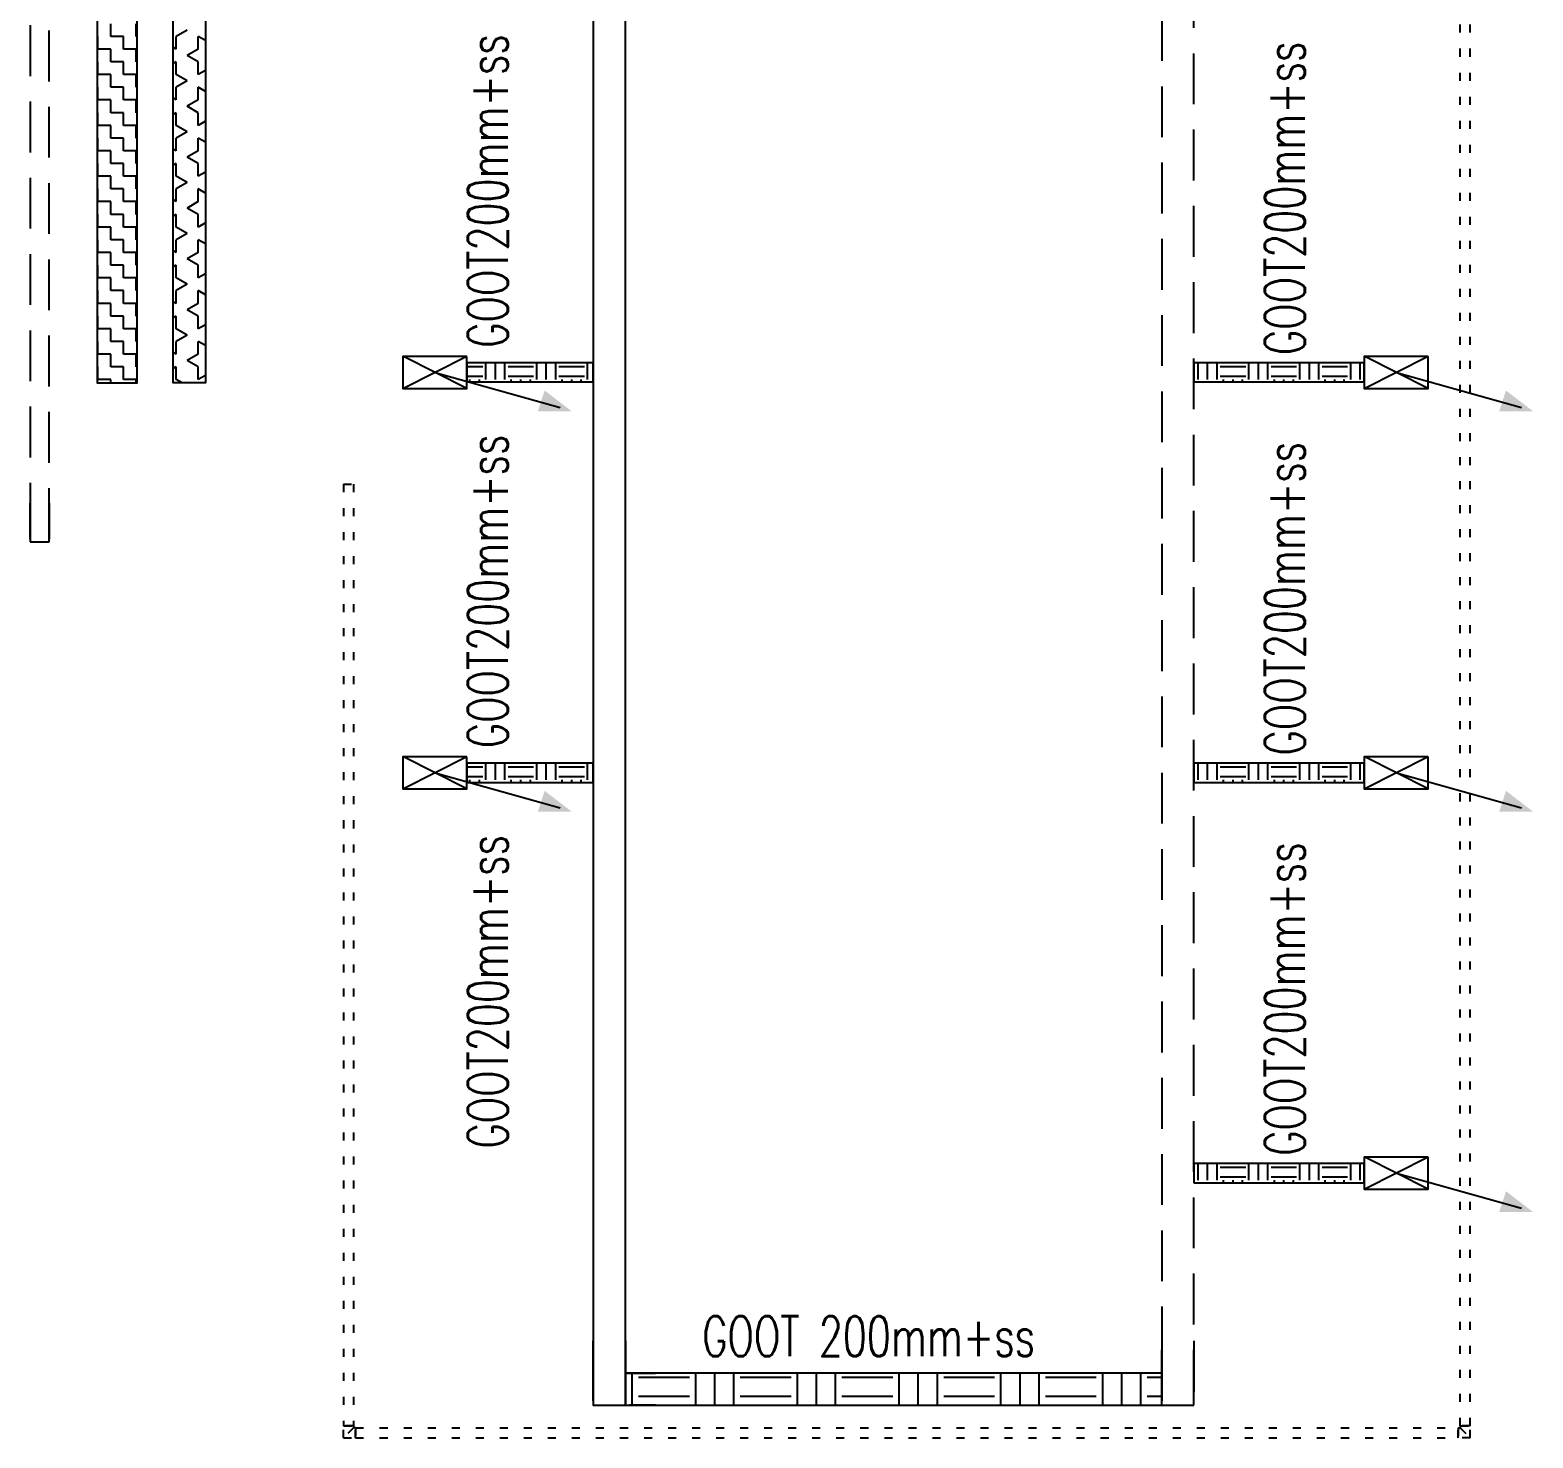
# Model space of a CAD drawing. Header units: millimetres. Extents: x -3262 to 109714, y 0 to 217318.
# Drawn here: x 57497 to 66877, y 162420 to 171212 of the extents above; entities that cross this region are included whole.
import ezdxf

# ---------------------------------------------------------------- set-up
doc = ezdxf.new("R2010")
doc.units = ezdxf.units.MM
doc.header["$LTSCALE"] = 100
doc.linetypes.add('HIDDEN2', pattern=[4.7625, 3.175, -1.5875])
doc.linetypes.add('SMALL_DASH', pattern=[1.5, 0.5, -1])
for name, color, linetype in [('ByLayer', 2, 'Continuous'), ('EL6131--_ENERGIEBEDR (1996)', 2, 'Continuous'), ('EL6131--_KG_D', 3, 'Continuous'), ('EL6131--_WG_D', 3, 'Continuous')]:
    doc.layers.add(name, color=color, linetype=linetype)
doc.styles.add('buro-018', font='BUROFONT.shx', dxfattribs={"height": 180})
doc.styles.add('ROMANS', font='ROMANS', dxfattribs={"width": 0.7})

# ---------------------------------------------------------------- blocks, each defined once
blk = doc.blocks.new('*X79')
at = {"color": 0}
for p, q in [((5501.4, 13652.5), (5701.4, 13652.5)), ((5556.2, 13295.3), (5556.2, 13612.8)), ((5675.3, 13295.3), (5675.3, 13612.8)), ((5501.4, 13255.6), (5701.4, 13255.6)), ((5501.4, 13136.6), (5701.4, 13136.6)), ((5501.4, 13017.5), (5701.4, 13017.5)), ((5556.2, 12660.3), (5556.2, 12977.8)), ((5675.3, 12660.3), (5675.3, 12977.8)), ((5501.4, 12620.6), (5701.4, 12620.6)), ((5501.4, 12501.6), (5701.4, 12501.6)), ((5501.4, 12382.5), (5701.4, 12382.5)), ((5556.2, 12025.3), (5556.2, 12342.8)), ((5675.3, 12025.3), (5675.3, 12342.8)), ((5501.4, 11985.6), (5701.4, 11985.6)), ((5501.4, 11866.6), (5701.4, 11866.6)), ((5501.4, 11747.5), (5701.4, 11747.5)), ((5556.2, 11390.3), (5556.2, 11707.8)), ((5675.3, 11390.3), (5675.3, 11707.8)), ((5501.4, 11350.6), (5701.4, 11350.6)), ((5501.4, 11231.6), (5701.4, 11231.6)), ((5501.4, 11112.5), (5701.4, 11112.5)), ((5556.2, 10755.3), (5556.2, 11072.8)), ((5675.3, 10755.3), (5675.3, 11072.8)), ((5501.4, 10715.6), (5701.4, 10715.6)), ((5501.4, 10596.6), (5701.4, 10596.6)), ((5501.4, 10477.5), (5701.4, 10477.5)), ((5556.2, 10346.2), (5556.2, 10437.8)), ((5675.3, 10346.2), (5675.3, 10437.8))]:
    blk.add_line(p, q, dxfattribs=at)
blk = doc.blocks.new('NV-1')
at = {"layer": 'ByLayer'}
for p, q in [((0, 4), (7.91, 0)), ((0, 0), (7.91, 4))]:
    blk.add_line(p, q, dxfattribs=at)
blk.add_lwpolyline([(0, 0), (8, 0), (8, 4), (0, 4)], close=True, dxfattribs=at)
blk = doc.blocks.new('PIJL-UIT')
at = {"layer": 'ByLayer', "color": 2}
blk.add_line((0, 0), (2.92, 10.41), dxfattribs=at)
blk.add_solid([(3.23, 11.35), (1.51, 9.11), (3.24, 8.54)], dxfattribs=at)
blk = doc.blocks.new('*X83')
at = {"color": 0}
for p, q in [((11891.4, 14664.5), (11906.2, 14664.5)), ((11926.1, 14585.2), (11926.1, 14683.7)), ((11985.6, 14585.2), (11985.6, 14683.7)), ((11891.4, 14605), (11906.2, 14605)), ((11906.2, 14565.3), (12011.4, 14565.3)), ((11906.2, 14505.8), (12011.4, 14505.8)), ((11906.2, 14446.2), (12011.4, 14446.2)), ((11891.4, 14406.6), (11906.2, 14406.6)), ((11926.1, 14267.7), (11926.1, 14426.4)), ((11985.6, 14267.7), (11985.6, 14426.4)), ((11891.4, 14347), (11906.2, 14347)), ((11891.4, 14287.5), (11906.2, 14287.5)), ((11906.2, 14247.8), (12011.4, 14247.8)), ((11906.2, 14188.3), (12011.4, 14188.3)), ((11891.4, 14089.1), (11906.2, 14089.1)), ((11906.2, 14128.8), (12011.4, 14128.8)), ((11926.1, 13950.2), (11926.1, 14108.9)), ((11985.6, 13950.2), (11985.6, 14108.9)), ((11891.4, 14029.5), (11906.2, 14029.5)), ((11891.4, 13970), (11906.2, 13970)), ((11906.2, 13930.3), (12011.4, 13930.3))]:
    blk.add_line(p, q, dxfattribs=at)
blk = doc.blocks.new('*X84')
at = {"color": 0}
for p, q in [((11926.1, 10140.2), (11926.1, 10146.2)), ((11985.6, 10140.2), (11985.6, 10146.2)), ((11906.2, 10120.3), (12011.4, 10120.3)), ((11906.2, 10060.8), (12011.4, 10060.8)), ((11891.4, 9961.6), (11906.2, 9961.6)), ((11906.2, 10001.2), (12011.4, 10001.2)), ((11926.1, 9822.7), (11926.1, 9981.4)), ((11985.6, 9822.7), (11985.6, 9981.4)), ((11891.4, 9902), (11906.2, 9902)), ((11891.4, 9842.5), (11906.2, 9842.5)), ((11906.2, 9802.8), (12011.4, 9802.8)), ((11906.2, 9743.3), (12011.4, 9743.3)), ((11906.2, 9683.8), (12011.4, 9683.8)), ((11926.1, 9505.2), (11926.1, 9663.9)), ((11985.6, 9505.2), (11985.6, 9663.9)), ((11891.4, 9644.1), (11906.2, 9644.1)), ((11891.4, 9584.5), (11906.2, 9584.5)), ((11891.4, 9525), (11906.2, 9525)), ((11906.2, 9485.3), (12011.4, 9485.3)), ((11906.2, 9425.8), (12011.4, 9425.8)), ((11891.4, 9326.6), (11906.2, 9326.6)), ((11906.2, 9366.2), (12011.4, 9366.2)), ((11926.1, 9187.7), (11926.1, 9346.4)), ((11985.6, 9187.7), (11985.6, 9346.4)), ((11891.4, 9267), (11906.2, 9267)), ((11891.4, 9207.5), (11906.2, 9207.5)), ((11906.2, 9167.8), (12011.4, 9167.8)), ((11906.2, 9108.3), (12011.4, 9108.3))]:
    blk.add_line(p, q, dxfattribs=at)
blk = doc.blocks.new('*X109')
at = {"color": 0}
for p, q in [((11906.2, 16986.2), (11985.6, 16986.2)), ((11906.2, 16906.9), (11906.2, 16986.2)), ((11985.6, 16986.2), (11985.6, 16991.7)), ((12065, 16986.2), (12144.4, 16986.2)), ((12065, 16906.9), (12065, 16986.2)), ((12144.4, 16986.2), (12144.4, 16991.7)), ((12223.8, 16986.2), (12303.1, 16986.2)), ((12223.8, 16906.9), (12223.8, 16986.2)), ((12303.1, 16986.2), (12303.1, 16991.7)), ((12382.5, 16986.2), (12461.9, 16986.2)), ((12382.5, 16906.9), (12382.5, 16986.2)), ((12461.9, 16986.2), (12461.9, 16991.7)), ((12541.2, 16986.2), (12620.6, 16986.2)), ((12541.2, 16906.9), (12541.2, 16986.2)), ((12620.6, 16986.2), (12620.6, 16991.7)), ((12700, 16986.2), (12779.4, 16986.2)), ((12700, 16906.9), (12700, 16986.2)), ((12779.4, 16986.2), (12779.4, 16991.7)), ((12858.8, 16986.2), (12938.1, 16986.2)), ((12858.8, 16906.9), (12858.8, 16986.2)), ((12938.1, 16986.2), (12938.1, 16991.7)), ((13017.5, 16986.2), (13096.9, 16986.2)), ((13017.5, 16906.9), (13017.5, 16986.2)), ((13096.9, 16986.2), (13096.9, 16991.7)), ((13176.2, 16986.2), (13255.6, 16986.2)), ((13176.2, 16906.9), (13176.2, 16986.2)), ((13255.6, 16986.2), (13255.6, 16991.7)), ((13335, 16986.2), (13414.4, 16986.2)), ((13335, 16906.9), (13335, 16986.2)), ((13414.4, 16986.2), (13414.4, 16991.7)), ((13493.8, 16986.2), (13573.1, 16986.2)), ((13493.8, 16906.9), (13493.8, 16986.2)), ((13573.1, 16986.2), (13573.1, 16991.7)), ((13652.5, 16986.2), (13731.9, 16986.2)), ((13652.5, 16906.9), (13652.5, 16986.2)), ((13731.9, 16986.2), (13731.9, 16991.7)), ((13811.2, 16986.2), (13890.6, 16986.2)), ((13811.2, 16906.9), (13811.2, 16986.2)), ((13890.6, 16986.2), (13890.6, 16991.7)), ((13970, 16986.2), (14049.4, 16986.2)), ((13970, 16906.9), (13970, 16986.2)), ((14049.4, 16986.2), (14049.4, 16991.7)), ((11885.1, 16906.9), (11906.2, 16906.9)), ((11985.6, 16906.9), (12065, 16906.9)), ((11985.6, 16827.5), (11985.6, 16906.9)), ((12144.4, 16906.9), (12223.8, 16906.9)), ((12144.4, 16827.5), (12144.4, 16906.9)), ((12303.1, 16906.9), (12382.5, 16906.9)), ((12303.1, 16827.5), (12303.1, 16906.9)), ((12461.9, 16906.9), (12541.2, 16906.9)), ((12461.9, 16827.5), (12461.9, 16906.9)), ((12620.6, 16906.9), (12700, 16906.9)), ((12620.6, 16827.5), (12620.6, 16906.9)), ((12779.4, 16906.9), (12858.8, 16906.9)), ((12779.4, 16827.5), (12779.4, 16906.9)), ((12938.1, 16906.9), (13017.5, 16906.9)), ((12938.1, 16827.5), (12938.1, 16906.9)), ((13096.9, 16906.9), (13176.2, 16906.9)), ((13096.9, 16827.5), (13096.9, 16906.9)), ((13255.6, 16906.9), (13335, 16906.9)), ((13255.6, 16827.5), (13255.6, 16906.9)), ((13414.4, 16906.9), (13493.8, 16906.9)), ((13414.4, 16827.5), (13414.4, 16906.9)), ((13573.1, 16906.9), (13652.5, 16906.9)), ((13573.1, 16827.5), (13573.1, 16906.9)), ((13731.9, 16906.9), (13811.2, 16906.9)), ((13731.9, 16827.5), (13731.9, 16906.9)), ((13890.6, 16906.9), (13970, 16906.9)), ((13890.6, 16827.5), (13890.6, 16906.9)), ((14049.4, 16906.9), (14128.8, 16906.9)), ((14049.4, 16827.5), (14049.4, 16906.9)), ((11906.2, 16827.5), (11985.6, 16827.5)), ((11906.2, 16748.1), (11906.2, 16827.5)), ((12065, 16827.5), (12144.4, 16827.5)), ((12065, 16748.1), (12065, 16827.5)), ((12223.8, 16827.5), (12303.1, 16827.5)), ((12223.8, 16748.1), (12223.8, 16827.5)), ((12382.5, 16827.5), (12461.9, 16827.5)), ((12382.5, 16748.1), (12382.5, 16827.5)), ((12541.2, 16827.5), (12620.6, 16827.5)), ((12541.2, 16748.1), (12541.2, 16827.5)), ((12700, 16827.5), (12779.4, 16827.5)), ((12700, 16748.1), (12700, 16827.5)), ((12858.8, 16827.5), (12938.1, 16827.5)), ((12858.8, 16748.1), (12858.8, 16827.5)), ((13017.5, 16827.5), (13096.9, 16827.5)), ((13017.5, 16748.1), (13017.5, 16827.5)), ((13176.2, 16827.5), (13255.6, 16827.5)), ((13176.2, 16748.1), (13176.2, 16827.5)), ((13335, 16827.5), (13414.4, 16827.5)), ((13335, 16748.1), (13335, 16827.5)), ((13493.8, 16827.5), (13573.1, 16827.5)), ((13493.8, 16748.1), (13493.8, 16827.5)), ((13652.5, 16827.5), (13731.9, 16827.5)), ((13652.5, 16748.1), (13652.5, 16827.5)), ((13811.2, 16827.5), (13890.6, 16827.5)), ((13811.2, 16748.1), (13811.2, 16827.5)), ((13970, 16827.5), (14049.4, 16827.5)), ((13970, 16748.1), (13970, 16827.5)), ((11885.1, 16748.1), (11906.2, 16748.1)), ((11985.6, 16748.1), (12065, 16748.1)), ((11985.6, 16741.7), (11985.6, 16748.1)), ((12144.4, 16748.1), (12223.8, 16748.1)), ((12144.4, 16741.7), (12144.4, 16748.1)), ((12303.1, 16748.1), (12382.5, 16748.1)), ((12303.1, 16741.7), (12303.1, 16748.1)), ((12461.9, 16748.1), (12541.2, 16748.1)), ((12461.9, 16741.7), (12461.9, 16748.1)), ((12620.6, 16748.1), (12700, 16748.1)), ((12620.6, 16741.7), (12620.6, 16748.1)), ((12779.4, 16748.1), (12858.8, 16748.1)), ((12779.4, 16741.7), (12779.4, 16748.1)), ((12938.1, 16748.1), (13017.5, 16748.1)), ((12938.1, 16741.7), (12938.1, 16748.1)), ((13096.9, 16748.1), (13176.2, 16748.1)), ((13096.9, 16741.7), (13096.9, 16748.1)), ((13255.6, 16748.1), (13335, 16748.1)), ((13255.6, 16741.7), (13255.6, 16748.1)), ((13414.4, 16748.1), (13493.8, 16748.1)), ((13414.4, 16741.7), (13414.4, 16748.1)), ((13573.1, 16748.1), (13652.5, 16748.1)), ((13573.1, 16741.7), (13573.1, 16748.1)), ((13731.9, 16748.1), (13811.2, 16748.1)), ((13731.9, 16741.7), (13731.9, 16748.1)), ((13890.6, 16748.1), (13970, 16748.1)), ((13890.6, 16741.7), (13890.6, 16748.1)), ((14049.4, 16748.1), (14128.8, 16748.1)), ((14049.4, 16741.7), (14049.4, 16748.1))]:
    blk.add_line(p, q, dxfattribs=at)
blk = doc.blocks.new('*X110')
at = {"color": 0}
for p, q in [((11985.6, 16497.8), (11975.1, 16516.1)), ((12065, 16497.8), (12075.6, 16516.1)), ((12303.1, 16497.8), (12292.6, 16516.1)), ((12382.5, 16497.8), (12393.1, 16516.1)), ((12620.6, 16497.8), (12610, 16516.1)), ((12700, 16497.8), (12710.6, 16516.1)), ((12938.1, 16497.8), (12927.5, 16516.1)), ((13017.5, 16497.8), (13028.1, 16516.1)), ((13255.6, 16497.8), (13245, 16516.2)), ((13335, 16497.8), (13345.6, 16516.2)), ((13573.1, 16497.8), (13562.5, 16516.2)), ((13652.5, 16497.8), (13663.1, 16516.2)), ((13890.6, 16497.8), (13880, 16516.2)), ((13970, 16497.8), (13980.7, 16516.2)), ((11885.1, 16461.1), (11906.2, 16497.8)), ((11906.2, 16497.8), (11985.6, 16497.8)), ((11985.6, 16360.3), (12025.3, 16429)), ((12065, 16360.3), (12025.3, 16429)), ((12065, 16497.8), (12144.4, 16497.8)), ((12184.1, 16429), (12144.4, 16497.8)), ((12184.1, 16429), (12223.7, 16497.8)), ((12223.7, 16497.8), (12303.1, 16497.8)), ((12303.1, 16360.3), (12342.8, 16429)), ((12382.5, 16360.3), (12342.8, 16429)), ((12382.5, 16497.8), (12461.9, 16497.8)), ((12501.6, 16429), (12461.9, 16497.8)), ((12501.6, 16429), (12541.2, 16497.8)), ((12541.2, 16497.8), (12620.6, 16497.8)), ((12620.6, 16360.3), (12660.3, 16429)), ((12700, 16360.3), (12660.3, 16429)), ((12700, 16497.8), (12779.4, 16497.8)), ((12819.1, 16429), (12779.4, 16497.8)), ((12819.1, 16429), (12858.7, 16497.8)), ((12858.7, 16497.8), (12938.1, 16497.8)), ((12938.1, 16360.3), (12977.8, 16429)), ((13017.5, 16360.3), (12977.8, 16429)), ((13017.5, 16497.8), (13096.9, 16497.8)), ((13136.6, 16429), (13096.9, 16497.8)), ((13136.6, 16429), (13176.2, 16497.8)), ((13176.2, 16497.8), (13255.6, 16497.8)), ((13255.6, 16360.3), (13295.3, 16429)), ((13335, 16360.3), (13295.3, 16429)), ((13335, 16497.8), (13414.4, 16497.8)), ((13454.1, 16429), (13414.4, 16497.8)), ((13454.1, 16429), (13493.7, 16497.8)), ((13493.7, 16497.8), (13573.1, 16497.8)), ((13573.1, 16360.3), (13612.8, 16429)), ((13652.5, 16360.3), (13612.8, 16429)), ((13652.5, 16497.8), (13731.9, 16497.8)), ((13771.6, 16429), (13731.9, 16497.8)), ((13771.6, 16429), (13811.2, 16497.8)), ((13811.2, 16497.8), (13890.6, 16497.8)), ((13890.6, 16360.3), (13930.3, 16429)), ((13970, 16360.3), (13930.3, 16429)), ((13970, 16497.8), (14049.4, 16497.8)), ((14089.1, 16429), (14049.4, 16497.8)), ((11906.2, 16360.3), (11985.6, 16360.3)), ((11931.8, 16316.1), (11906.2, 16360.3)), ((12065, 16360.3), (12144.4, 16360.3)), ((12118.8, 16316.1), (12144.4, 16360.3)), ((12249.3, 16316.1), (12223.7, 16360.3)), ((12223.7, 16360.3), (12303.1, 16360.3)), ((12382.5, 16360.3), (12461.9, 16360.3)), ((12436.3, 16316.1), (12461.9, 16360.3)), ((12541.2, 16360.3), (12620.6, 16360.3)), ((12566.8, 16316.1), (12541.2, 16360.3)), ((12700, 16360.3), (12779.4, 16360.3)), ((12753.8, 16316.1), (12779.4, 16360.3)), ((12884.3, 16316.1), (12858.7, 16360.3)), ((12858.7, 16360.3), (12938.1, 16360.3)), ((13017.5, 16360.3), (13096.9, 16360.3)), ((13071.3, 16316.1), (13096.9, 16360.3)), ((13176.2, 16360.3), (13255.6, 16360.3)), ((13201.8, 16316.1), (13176.2, 16360.3)), ((13335, 16360.3), (13414.4, 16360.3)), ((13388.8, 16316.1), (13414.4, 16360.3)), ((13519.3, 16316.1), (13493.7, 16360.3)), ((13493.7, 16360.3), (13573.1, 16360.3)), ((13652.5, 16360.3), (13731.9, 16360.3)), ((13706.3, 16316.1), (13731.9, 16360.3)), ((13811.2, 16360.3), (13890.6, 16360.3)), ((13836.8, 16316.1), (13811.2, 16360.3)), ((13970, 16360.3), (14049.4, 16360.3)), ((14023.8, 16316.1), (14049.4, 16360.3))]:
    blk.add_line(p, q, dxfattribs=at)
blk = doc.blocks.new('*U123')
at = {"color": 0, "linetype": 'SMALL_DASH'}
for p, q in [((0, 31.5, -2700), (5881.4, 31.5, -2700)), ((0, -31.5, -2700), (0, 31.5, -2700)), ((5881.4, -31.5, -2700), (5881.4, 31.5, -2700)), ((0, -31.5, -2700), (5881.4, -31.5, -2700))]:
    blk.add_line(p, q, dxfattribs=at)
at = {"color": 1, "style": 'buro-018'}
for tag in ['CODE', 'SECTIONCODE', 'POSITIONCODE']:
    blk.add_attdef(tag, (59485.1, 168376.9, 2700), '', height=1.8, dxfattribs=at)
blk = doc.blocks.new('*U122')
at = {"color": 0, "linetype": 'SMALL_DASH'}
for p, q in [((-43.8, 31.5, -2700), (-31.5, 31.5, -2700)), ((-43.8, 31.5, -2700), (-43.8, -31.5, -2700)), ((-31.5, 43.8, -2700), (-31.5, 31.5, -2700)), ((-31.5, 43.8, -2700), (31.5, 43.8, -2700)), ((-31.5, 31.5, -2700), (31.5, -31.5, -2700)), ((31.5, -31.5, -2700), (31.5, 43.8, -2700)), ((31.5, -31.5, -2700), (-43.8, -31.5, -2700))]:
    blk.add_line(p, q, dxfattribs=at)
at = {"color": 1, "style": 'buro-018'}
for tag in ['CODE', 'SECTIONCODE', 'POSITIONCODE']:
    blk.add_attdef(tag, (59485.1, 162451.7, 2700), '', height=1.8, dxfattribs=at)
blk = doc.blocks.new('*U125')
at = {"color": 0, "linetype": 'SMALL_DASH'}
for p, q in [((0, 31.5, -2700), (6880.6, 31.5, -2700)), ((0, -31.5, -2700), (0, 31.5, -2700)), ((6880.6, -31.5, -2700), (6880.6, 31.5, -2700)), ((0, -31.5, -2700), (6880.6, -31.5, -2700))]:
    blk.add_line(p, q, dxfattribs=at)
at = {"color": 1, "style": 'buro-018'}
for tag in ['CODE', 'SECTIONCODE', 'POSITIONCODE']:
    blk.add_attdef(tag, (59528.9, 162451.7, 2700), '', height=1.8, dxfattribs=at)
blk = doc.blocks.new('*U124')
at = {"color": 0, "linetype": 'SMALL_DASH'}
for p, q in [((-43.8, 31.5, -2700), (-31.5, 31.5, -2700)), ((-43.8, 31.5, -2700), (-43.8, -31.5, -2700)), ((-31.5, 43.8, -2700), (-31.5, 31.5, -2700)), ((-31.5, 43.8, -2700), (31.5, 43.8, -2700)), ((-31.5, 31.5, -2700), (31.5, -31.5, -2700)), ((31.5, -31.5, -2700), (31.5, 43.8, -2700)), ((31.5, -31.5, -2700), (-43.8, -31.5, -2700))]:
    blk.add_line(p, q, dxfattribs=at)
at = {"color": 1, "style": 'buro-018'}
for tag in ['CODE', 'SECTIONCODE', 'POSITIONCODE']:
    blk.add_attdef(tag, (66453.3, 162451.7, 2700), '', height=1.8, dxfattribs=at)
blk = doc.blocks.new('*U128')
at = {"color": 0, "linetype": 'SMALL_DASH'}
for p, q in [((0, 31.5, -2700), (10379.2, 31.5, -2700)), ((0, -31.5, -2700), (0, 31.5, -2700)), ((10379.2, -31.5, -2700), (10379.2, 31.5, -2700)), ((0, -31.5, -2700), (10379.2, -31.5, -2700))]:
    blk.add_line(p, q, dxfattribs=at)
at = {"color": 1, "style": 'buro-018'}
for tag in ['CODE', 'SECTIONCODE', 'POSITIONCODE']:
    blk.add_attdef(tag, (66453.3, 162495.5, 2700), '', height=1.8, dxfattribs=at)

msp = doc.modelspace()

# ---------------------------------------------------------------- linework, layer by layer
at = {"layer": 'EL6131--_ENERGIEBEDR (1996)'}
msp.add_lwpolyline([(58165.4, 186158.4), (58165.4, 189374.1), (59863.4, 189374.1), (59863.4, 189778.6), (58165.4, 189778.6), (58165.4, 191685.4), (58165.4, 206921.1), (57907.1, 206921.1), (57915.4, 191485.4), (57915.4, 169007.8), (58165.4, 169007.8)], close=True, dxfattribs=at)
at = {"layer": 'EL6131--_ENERGIEBEDR (1996)', "color": 2, "linetype": 'Continuous'}
msp.add_lwpolyline([(58165.4, 194551.8), (58391, 194551.8), (58391, 206921.1), (58591, 206921.1), (58591, 192035.7), (58591, 190178.6), (59665.6, 190178.6), (59665.6, 190897.4), (59969, 190897.4), (59969, 189928.6), (58591, 189928.6), (58591, 169007.8), (58391, 169007.8), (58391, 169087.2), (58391, 169287.2), (58390.6, 173234.2), (58165.4, 173234.2), (58165.4, 173354.2), (58390.6, 173354.2), (58388.7, 194351.8), (58165.4, 194351.8), (58165.3, 194551.8)], dxfattribs=at)
at = {"layer": 'EL6131--_ENERGIEBEDR (1996)', "color": 2, "linetype": 'HIDDEN2'}
for points in [[(57496.9, 168033.6), (57496.9, 168257.9), (57496.9, 168016.7), (57616.9, 168016.7), (57616.9, 168257.9), (57616.9, 168033.6), (57616.9, 183624.1), (57496.9, 183624.1)], [(64560.9, 162652.4), (64560.9, 163026.2), (64560.9, 162624.1), (64760.9, 162624.1), (64760.9, 163026.2), (64760.9, 162652.4), (64760.9, 181814), (64560.9, 181814)]]:
    msp.add_lwpolyline(points, close=True, dxfattribs=at)
at = {"layer": 'EL6131--_ENERGIEBEDR (1996)', "color": 2, "linetype": 'Continuous'}
for points in [[(60223.4, 169014.1), (61012.4, 169014.1), (61012.4, 169134.1), (60223.4, 169134.1)], [(64760.9, 169014.1), (65823.4, 169014.1), (65823.4, 169134.1), (64760.9, 169134.1)], [(60223.4, 166514.1), (61012.4, 166514.1), (61012.4, 166634.1), (60223.4, 166634.1)], [(64760.9, 166514.1), (65823.4, 166514.1), (65823.4, 166634.1), (64760.9, 166634.1)], [(64760.9, 164014.1), (65823.4, 164014.1), (65823.4, 164134.1), (64760.9, 164134.1)], [(61212.4, 162824.1), (61399.5, 162824.1), (61212.4, 162824.1), (61212.4, 162624.1), (61399.5, 162624.1), (61237.3, 162624.1), (64560.9, 162624.1), (64560.9, 162824.1)]]:
    msp.add_lwpolyline(points, close=True, dxfattribs=at)
at = {"layer": 'EL6131--_KG_D', "linetype": 'Continuous'}
msp.add_lwpolyline([(61012.4, 162652.4), (61012.4, 163026.2), (61012.4, 162624.1), (61212.4, 162624.1), (61212.4, 163026.2), (61212.4, 162652.4), (61212.4, 181814), (61012.4, 181814)], close=True, dxfattribs=at)

# ---------------------------------------------------------------- block references
at = {"layer": 'EL6131--_ENERGIEBEDR (1996)', "color": 1, "linetype": 'Continuous', "rotation": 90}
for name, p in [('*X109', (74907.1, 157122.7)), ('*X110', (74907.1, 157122.7)), ('*X83', (74907.1, 157122.7)), ('*X84', (74907.1, 157122.7)), ('*X83', (74907.1, 154622.7)), ('*X84', (74907.1, 154622.7)), ('*X84', (74907.1, 152122.7)), ('*X79', (74907.1, 157122.7))]:
    msp.add_blockref(name, p, dxfattribs=at)
at = {"layer": 'EL6131--_ENERGIEBEDR (1996)', "color": 2, "linetype": 'Continuous', "xscale": 50, "yscale": 50, "zscale": 50, "rotation": 180}
for p in [(60223.4, 169174.1), (66223.4, 169174.1), (60223.4, 166674.1), (66223.4, 166674.1), (66223.4, 164174.1)]:
    msp.add_blockref('NV-1', p, dxfattribs=at)
at = {"layer": 'EL6131--_ENERGIEBEDR (1996)', "color": 1, "linetype": 'Continuous', "xscale": 75, "yscale": 75, "zscale": 75, "rotation": 270}
for p in [(60025.6, 169074.1), (66025.6, 169074.1), (60025.6, 166574.1), (66025.6, 166574.1), (66025.6, 164074.1)]:
    msp.add_blockref('PIJL-UIT', p, dxfattribs=at)
at = {"layer": 'EL6131--_WG_D', "linetype": 'SMALL_DASH'}
for name, p, rotation in [('*U128', (66453.3, 162495.5, 2700), 90.00000000000001), ('*U123', (59485.1, 168376.9, 2700), 270), ('*U122', (59485.1, 162451.7, 2700), 270)]:
    msp.add_blockref(name, p, dxfattribs=dict(at, rotation=rotation))
for name, p in [('*U125', (59528.9, 162451.7, 2700)), ('*U124', (66453.3, 162451.7, 2700))]:
    msp.add_blockref(name, p, dxfattribs=at)

# ---------------------------------------------------------------- texts
at = {"layer": 'EL6131--_ENERGIEBEDR (1996)', "color": 1, "linetype": 'Continuous', "style": 'ROMANS', "width": 0.7}
for p in [(60478.6, 169227.7), (65454.2, 169182.1), (60478.6, 166727.7), (65454.2, 166682.1), (60478.6, 164227.7), (65454.2, 164182.1)]:
    msp.add_text('GOOT200mm+ss', height=250, rotation=90, dxfattribs=at).set_placement(p)
msp.add_text('GOOT 200mm+ss', height=250, dxfattribs=at).set_placement((61692.1, 162930))

doc.saveas('drawing.dxf')
